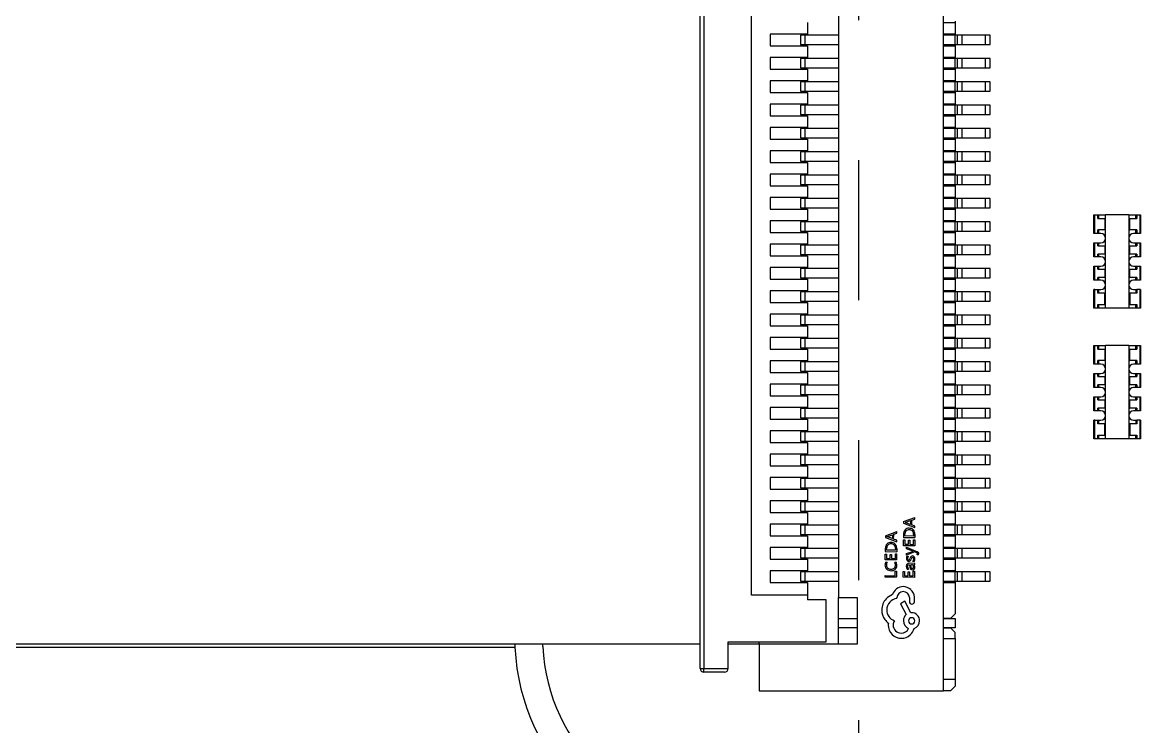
# Model space of a CAD drawing. Header units: millimetres. Extents: x -17 to 297, y -6 to 233.
# Drawn here: x 169.39 to 193.35, y 68.69 to 83.78 of the extents above; entities that cross this region are included whole.
import ezdxf

# ---------------------------------------------------------------- set-up
doc = ezdxf.new("R2010")
doc.units = ezdxf.units.MM
doc.header["$MEASUREMENT"] = 0
doc.linetypes.add('DASHED', pattern=[6, 3, -3])
doc.layers.add('图层0000', color=7, linetype='Continuous', lineweight=25)

msp = doc.modelspace()

# ---------------------------------------------------------------- linework, layer by layer
at = {"layer": '图层0000', "color": 251, "linetype": 'DASHED', "lineweight": 25, "true_color": 0x606060}
msp.add_line((187.302, 134.825), (187.302, 59.825), dxfattribs=at)
at = {"layer": '图层0000', "color": 7, "linetype": 'Continuous', "lineweight": 25}
for p, q in [((189.127, 69.455), (189.127, 98.855)), ((183.912, 69.935), (183.912, 98.375)), ((183.992, 98.375), (183.992, 69.935)), ((186.877, 96.855), (186.877, 71.455)), ((185.012, 71.505), (185.012, 96.718)), ((186.212, 83.78), (186.212, 83.53)), ((189.127, 83.78), (189.377, 83.78)), ((189.377, 83.805), (189.377, 83.78)), ((189.377, 83.78), (189.377, 83.53)), ((185.412, 83.53), (185.412, 83.28)), ((186.212, 83.53), (185.412, 83.53)), ((186.159, 83.505), (186.059, 83.505)), ((186.059, 83.505), (186.059, 83.305)), ((186.877, 83.505), (186.159, 83.505)), ((186.159, 83.305), (186.159, 83.505)), ((189.377, 83.53), (189.127, 83.53)), ((189.377, 83.505), (189.127, 83.505)), ((189.377, 83.53), (189.377, 83.505)), ((189.377, 83.305), (189.377, 83.505)), ((189.427, 83.505), (189.377, 83.505)), ((189.427, 83.305), (189.427, 83.505)), ((189.527, 83.505), (189.427, 83.505)), ((189.527, 83.305), (189.527, 83.505)), ((190.027, 83.505), (189.527, 83.505)), ((190.127, 83.505), (190.027, 83.505)), ((190.027, 83.305), (190.027, 83.505)), ((190.127, 83.305), (190.127, 83.505)), ((185.412, 83.28), (186.212, 83.28)), ((186.059, 83.305), (186.159, 83.305)), ((186.159, 83.305), (186.877, 83.305)), ((186.212, 83.28), (186.212, 83.03)), ((189.127, 83.305), (189.377, 83.305)), ((189.127, 83.28), (189.377, 83.28)), ((189.377, 83.305), (189.427, 83.305)), ((189.377, 83.305), (189.527, 83.305)), ((189.377, 83.305), (189.377, 83.28)), ((189.377, 83.28), (189.377, 83.03)), ((189.527, 83.305), (190.027, 83.305)), ((190.027, 83.305), (190.127, 83.305)), ((185.412, 83.03), (185.412, 82.78)), ((186.212, 83.03), (185.412, 83.03)), ((186.159, 83.005), (186.059, 83.005)), ((186.059, 83.005), (186.059, 82.805)), ((186.877, 83.005), (186.159, 83.005)), ((186.159, 82.805), (186.159, 83.005)), ((189.377, 83.03), (189.127, 83.03)), ((189.377, 83.005), (189.127, 83.005)), ((189.377, 83.03), (189.377, 83.005)), ((189.377, 82.805), (189.377, 83.005)), ((189.427, 83.005), (189.377, 83.005)), ((189.427, 82.805), (189.427, 83.005)), ((189.527, 83.005), (189.427, 83.005)), ((189.527, 82.805), (189.527, 83.005)), ((190.027, 83.005), (189.527, 83.005)), ((190.127, 83.005), (190.027, 83.005)), ((190.027, 82.805), (190.027, 83.005)), ((190.127, 82.805), (190.127, 83.005)), ((185.412, 82.78), (186.212, 82.78)), ((186.059, 82.805), (186.159, 82.805)), ((186.159, 82.805), (186.877, 82.805)), ((186.212, 82.78), (186.212, 82.53)), ((189.127, 82.805), (189.377, 82.805)), ((189.127, 82.78), (189.377, 82.78)), ((189.377, 82.805), (189.427, 82.805)), ((189.377, 82.805), (189.527, 82.805)), ((189.377, 82.805), (189.377, 82.78)), ((189.377, 82.78), (189.377, 82.53)), ((189.527, 82.805), (190.027, 82.805)), ((190.027, 82.805), (190.127, 82.805)), ((185.412, 82.53), (185.412, 82.28)), ((186.212, 82.53), (185.412, 82.53)), ((186.159, 82.505), (186.059, 82.505)), ((186.059, 82.505), (186.059, 82.305)), ((186.877, 82.505), (186.159, 82.505)), ((186.159, 82.305), (186.159, 82.505)), ((189.377, 82.53), (189.127, 82.53)), ((189.377, 82.505), (189.127, 82.505)), ((189.377, 82.53), (189.377, 82.505)), ((189.377, 82.305), (189.377, 82.505)), ((189.427, 82.505), (189.377, 82.505)), ((189.527, 82.505), (189.377, 82.505)), ((189.427, 82.305), (189.427, 82.505)), ((189.527, 82.305), (189.527, 82.505)), ((190.027, 82.505), (189.527, 82.505)), ((190.127, 82.505), (190.027, 82.505)), ((190.027, 82.305), (190.027, 82.505)), ((190.127, 82.305), (190.127, 82.505)), ((185.412, 82.28), (186.212, 82.28)), ((186.059, 82.305), (186.159, 82.305)), ((186.159, 82.305), (186.877, 82.305)), ((186.212, 82.28), (186.212, 82.03)), ((189.127, 82.305), (189.377, 82.305)), ((189.127, 82.28), (189.377, 82.28)), ((189.377, 82.305), (189.427, 82.305)), ((189.377, 82.305), (189.377, 82.28)), ((189.377, 82.28), (189.377, 82.03)), ((189.427, 82.305), (189.527, 82.305)), ((189.527, 82.305), (190.027, 82.305)), ((190.027, 82.305), (190.127, 82.305)), ((185.412, 82.03), (185.412, 81.78)), ((186.212, 82.03), (185.412, 82.03)), ((186.159, 82.005), (186.059, 82.005)), ((186.059, 82.005), (186.059, 81.805)), ((186.877, 82.005), (186.159, 82.005)), ((186.159, 81.805), (186.159, 82.005)), ((189.377, 82.03), (189.127, 82.03)), ((189.377, 82.005), (189.127, 82.005)), ((189.377, 82.03), (189.377, 82.005)), ((189.377, 81.805), (189.377, 82.005)), ((189.427, 82.005), (189.377, 82.005)), ((189.527, 82.005), (189.377, 82.005)), ((189.427, 81.805), (189.427, 82.005)), ((189.527, 81.805), (189.527, 82.005)), ((190.027, 82.005), (189.527, 82.005)), ((190.127, 82.005), (190.027, 82.005)), ((190.027, 81.805), (190.027, 82.005)), ((190.127, 81.805), (190.127, 82.005)), ((185.412, 81.78), (186.212, 81.78)), ((186.059, 81.805), (186.159, 81.805)), ((186.159, 81.805), (186.877, 81.805)), ((186.212, 81.78), (186.212, 81.53)), ((189.127, 81.805), (189.377, 81.805)), ((189.127, 81.78), (189.377, 81.78)), ((189.377, 81.805), (189.427, 81.805)), ((189.377, 81.805), (189.377, 81.78)), ((189.377, 81.78), (189.377, 81.53)), ((189.427, 81.805), (189.527, 81.805)), ((189.527, 81.805), (190.027, 81.805)), ((190.027, 81.805), (190.127, 81.805)), ((185.412, 81.53), (185.412, 81.28)), ((186.212, 81.53), (185.412, 81.53)), ((186.159, 81.505), (186.059, 81.505)), ((186.059, 81.505), (186.059, 81.305)), ((186.877, 81.505), (186.159, 81.505)), ((186.159, 81.305), (186.159, 81.505)), ((189.377, 81.53), (189.127, 81.53)), ((189.377, 81.505), (189.127, 81.505)), ((189.377, 81.53), (189.377, 81.505)), ((189.377, 81.305), (189.377, 81.505)), ((189.427, 81.505), (189.377, 81.505)), ((189.427, 81.305), (189.427, 81.505)), ((189.527, 81.505), (189.427, 81.505)), ((189.527, 81.305), (189.527, 81.505)), ((190.027, 81.505), (189.527, 81.505)), ((190.127, 81.505), (190.027, 81.505)), ((190.027, 81.305), (190.027, 81.505)), ((190.127, 81.305), (190.127, 81.505)), ((185.412, 81.28), (186.212, 81.28)), ((186.059, 81.305), (186.159, 81.305)), ((186.159, 81.305), (186.877, 81.305)), ((186.212, 81.28), (186.212, 81.03)), ((189.127, 81.305), (189.377, 81.305)), ((189.127, 81.28), (189.377, 81.28)), ((189.377, 81.305), (189.427, 81.305)), ((189.377, 81.305), (189.377, 81.28)), ((189.377, 81.28), (189.377, 81.03)), ((189.427, 81.305), (189.527, 81.305)), ((189.527, 81.305), (190.027, 81.305)), ((190.027, 81.305), (190.127, 81.305)), ((185.412, 81.03), (185.412, 80.78)), ((186.212, 81.03), (185.412, 81.03)), ((186.159, 81.005), (186.059, 81.005)), ((186.059, 81.005), (186.059, 80.805)), ((186.877, 81.005), (186.159, 81.005)), ((186.159, 80.805), (186.159, 81.005)), ((189.377, 81.03), (189.127, 81.03)), ((189.377, 81.005), (189.127, 81.005)), ((189.377, 81.03), (189.377, 81.005)), ((189.377, 80.805), (189.377, 81.005)), ((189.427, 81.005), (189.377, 81.005)), ((189.427, 80.805), (189.427, 81.005)), ((189.527, 81.005), (189.427, 81.005)), ((189.527, 80.805), (189.527, 81.005)), ((190.027, 81.005), (189.527, 81.005)), ((190.127, 81.005), (190.027, 81.005)), ((190.027, 80.805), (190.027, 81.005)), ((190.127, 80.805), (190.127, 81.005)), ((185.412, 80.78), (186.212, 80.78)), ((186.059, 80.805), (186.159, 80.805)), ((186.159, 80.805), (186.877, 80.805)), ((186.212, 80.78), (186.212, 80.53)), ((189.127, 80.805), (189.377, 80.805)), ((189.127, 80.78), (189.377, 80.78)), ((189.377, 80.805), (189.427, 80.805)), ((189.377, 80.805), (189.377, 80.78)), ((189.377, 80.78), (189.377, 80.53)), ((189.427, 80.805), (189.527, 80.805)), ((189.527, 80.805), (190.027, 80.805)), ((190.027, 80.805), (190.127, 80.805)), ((185.412, 80.53), (185.412, 80.28)), ((186.212, 80.53), (185.412, 80.53)), ((186.159, 80.505), (186.059, 80.505)), ((186.059, 80.505), (186.059, 80.305)), ((186.877, 80.505), (186.159, 80.505)), ((186.159, 80.305), (186.159, 80.505)), ((189.377, 80.53), (189.127, 80.53)), ((189.377, 80.505), (189.127, 80.505)), ((189.377, 80.53), (189.377, 80.505)), ((189.377, 80.305), (189.377, 80.505)), ((189.427, 80.505), (189.377, 80.505)), ((189.427, 80.305), (189.427, 80.505)), ((189.527, 80.505), (189.427, 80.505)), ((189.527, 80.305), (189.527, 80.505)), ((190.027, 80.505), (189.527, 80.505)), ((190.127, 80.505), (190.027, 80.505)), ((190.027, 80.305), (190.027, 80.505)), ((190.127, 80.305), (190.127, 80.505)), ((185.412, 80.28), (186.212, 80.28)), ((186.059, 80.305), (186.159, 80.305)), ((186.159, 80.305), (186.877, 80.305)), ((186.212, 80.28), (186.212, 80.03)), ((189.127, 80.305), (189.377, 80.305)), ((189.127, 80.28), (189.377, 80.28)), ((189.377, 80.305), (189.427, 80.305)), ((189.377, 80.305), (189.527, 80.305)), ((189.377, 80.305), (189.377, 80.28)), ((189.377, 80.28), (189.377, 80.03)), ((189.527, 80.305), (190.027, 80.305)), ((190.027, 80.305), (190.127, 80.305)), ((185.412, 80.03), (185.412, 79.78)), ((186.212, 80.03), (185.412, 80.03)), ((189.377, 80.03), (189.127, 80.03)), ((189.377, 80.03), (189.377, 80.005)), ((185.412, 79.78), (186.212, 79.78)), ((186.159, 80.005), (186.059, 80.005)), ((186.059, 80.005), (186.059, 79.805)), ((186.059, 79.805), (186.159, 79.805)), ((186.877, 80.005), (186.159, 80.005)), ((186.159, 79.805), (186.159, 80.005)), ((186.159, 79.805), (186.877, 79.805)), ((186.212, 79.78), (186.212, 79.53)), ((189.377, 80.005), (189.127, 80.005)), ((189.127, 79.805), (189.377, 79.805)), ((189.127, 79.78), (189.377, 79.78)), ((189.377, 79.805), (189.377, 80.005)), ((189.427, 80.005), (189.377, 80.005)), ((189.377, 79.805), (189.427, 79.805)), ((189.377, 79.805), (189.527, 79.805)), ((189.377, 79.805), (189.377, 79.78)), ((189.377, 79.78), (189.377, 79.53)), ((189.427, 79.805), (189.427, 80.005)), ((189.527, 80.005), (189.427, 80.005)), ((189.527, 79.805), (189.527, 80.005)), ((190.027, 80.005), (189.527, 80.005)), ((189.527, 79.805), (190.027, 79.805)), ((190.127, 80.005), (190.027, 80.005)), ((190.027, 79.805), (190.027, 80.005)), ((190.027, 79.805), (190.127, 79.805)), ((190.127, 79.805), (190.127, 80.005)), ((192.347, 79.655), (192.367, 79.655)), ((192.347, 79.255), (192.347, 79.655)), ((192.367, 79.655), (192.427, 79.655)), ((192.367, 79.255), (192.367, 79.655)), ((192.427, 79.655), (192.447, 79.655)), ((192.427, 79.575), (192.427, 79.655)), ((192.427, 79.575), (192.447, 79.575)), ((192.447, 79.655), (192.597, 79.655)), ((192.447, 79.655), (192.447, 79.575)), ((192.447, 79.575), (192.577, 79.575)), ((192.577, 79.575), (192.597, 79.575)), ((192.577, 79.575), (192.577, 79.335)), ((192.597, 77.655), (192.597, 79.655)), ((193.097, 79.655), (192.597, 79.655)), ((193.097, 79.655), (193.247, 79.655)), ((193.097, 79.655), (193.097, 77.655)), ((193.097, 79.575), (193.117, 79.575)), ((193.117, 79.575), (193.247, 79.575)), ((193.117, 79.335), (193.117, 79.575)), ((193.247, 79.655), (193.267, 79.655)), ((193.247, 79.575), (193.247, 79.655)), ((193.247, 79.575), (193.267, 79.575)), ((193.267, 79.655), (193.327, 79.655)), ((193.267, 79.655), (193.267, 79.575)), ((193.327, 79.655), (193.347, 79.655)), ((193.327, 79.655), (193.327, 79.255)), ((193.347, 79.655), (193.347, 79.255)), ((185.412, 79.53), (185.412, 79.28)), ((186.212, 79.53), (185.412, 79.53)), ((186.159, 79.505), (186.059, 79.505)), ((186.059, 79.505), (186.059, 79.305)), ((186.059, 79.305), (186.159, 79.305)), ((186.877, 79.505), (186.159, 79.505)), ((186.159, 79.305), (186.159, 79.505)), ((186.159, 79.305), (186.877, 79.305)), ((189.377, 79.53), (189.127, 79.53)), ((189.377, 79.505), (189.127, 79.505)), ((189.127, 79.305), (189.377, 79.305)), ((189.377, 79.53), (189.377, 79.505)), ((189.377, 79.305), (189.377, 79.505)), ((189.427, 79.505), (189.377, 79.505)), ((189.377, 79.305), (189.427, 79.305)), ((189.377, 79.305), (189.527, 79.305)), ((189.377, 79.305), (189.377, 79.28)), ((189.427, 79.305), (189.427, 79.505)), ((189.527, 79.505), (189.427, 79.505)), ((189.527, 79.305), (189.527, 79.505)), ((190.027, 79.505), (189.527, 79.505)), ((189.527, 79.305), (190.027, 79.305)), ((190.127, 79.505), (190.027, 79.505)), ((190.027, 79.305), (190.027, 79.505)), ((190.027, 79.305), (190.127, 79.305)), ((190.127, 79.305), (190.127, 79.505)), ((192.447, 79.335), (192.427, 79.335)), ((192.427, 79.255), (192.427, 79.335)), ((192.447, 79.255), (192.447, 79.335)), ((192.577, 79.335), (192.447, 79.335)), ((192.447, 79.335), (192.447, 79.255)), ((192.577, 79.335), (192.597, 79.335)), ((193.097, 79.335), (193.117, 79.335)), ((193.247, 79.335), (193.117, 79.335)), ((193.247, 79.335), (193.247, 79.255)), ((193.267, 79.335), (193.247, 79.335)), ((193.247, 79.255), (193.247, 79.335)), ((193.267, 79.335), (193.267, 79.255)), ((185.412, 79.28), (186.212, 79.28)), ((186.212, 79.28), (186.212, 79.03)), ((189.127, 79.28), (189.377, 79.28)), ((189.377, 79.28), (189.377, 79.03)), ((192.367, 79.255), (192.347, 79.255)), ((192.427, 79.255), (192.367, 79.255)), ((192.447, 79.255), (192.427, 79.255)), ((192.497, 79.255), (192.447, 79.255)), ((193.247, 79.255), (193.197, 79.255)), ((193.267, 79.255), (193.247, 79.255)), ((193.327, 79.255), (193.267, 79.255)), ((193.347, 79.255), (193.327, 79.255)), ((185.412, 79.03), (185.412, 78.78)), ((186.212, 79.03), (185.412, 79.03)), ((186.159, 79.005), (186.059, 79.005)), ((186.059, 79.005), (186.059, 78.805)), ((186.877, 79.005), (186.159, 79.005)), ((186.159, 78.805), (186.159, 79.005)), ((189.377, 79.03), (189.127, 79.03)), ((189.377, 79.005), (189.127, 79.005)), ((189.377, 79.03), (189.377, 79.005)), ((189.377, 78.805), (189.377, 79.005)), ((189.427, 79.005), (189.377, 79.005)), ((189.427, 78.805), (189.427, 79.005)), ((189.527, 79.005), (189.427, 79.005)), ((189.527, 78.805), (189.527, 79.005)), ((190.027, 79.005), (189.527, 79.005)), ((190.127, 79.005), (190.027, 79.005)), ((190.027, 78.805), (190.027, 79.005)), ((190.127, 78.805), (190.127, 79.005)), ((192.347, 79.055), (192.367, 79.055)), ((192.347, 78.755), (192.347, 79.055)), ((192.367, 79.055), (192.427, 79.055)), ((192.367, 78.755), (192.367, 79.055)), ((192.427, 79.055), (192.447, 79.055)), ((192.427, 78.995), (192.427, 79.055)), ((192.427, 78.995), (192.447, 78.995)), ((192.447, 78.995), (192.447, 79.055)), ((192.447, 79.055), (192.497, 79.055)), ((192.447, 79.055), (192.447, 78.995)), ((192.447, 78.995), (192.577, 78.995)), ((192.577, 78.995), (192.597, 78.995)), ((192.577, 78.995), (192.577, 78.815)), ((193.097, 78.995), (193.117, 78.995)), ((193.117, 78.995), (193.247, 78.995)), ((193.117, 78.815), (193.117, 78.995)), ((193.197, 79.055), (193.247, 79.055)), ((193.247, 79.055), (193.247, 78.995)), ((193.247, 79.055), (193.267, 79.055)), ((193.247, 78.995), (193.247, 79.055)), ((193.247, 78.995), (193.267, 78.995)), ((193.267, 79.055), (193.327, 79.055)), ((193.267, 79.055), (193.267, 78.995)), ((193.327, 79.055), (193.347, 79.055)), ((193.327, 79.055), (193.327, 78.755)), ((193.347, 79.055), (193.347, 78.755)), ((185.412, 78.78), (186.212, 78.78)), ((186.059, 78.805), (186.159, 78.805)), ((186.159, 78.805), (186.877, 78.805)), ((186.212, 78.78), (186.212, 78.53)), ((189.127, 78.805), (189.377, 78.805)), ((189.127, 78.78), (189.377, 78.78)), ((189.377, 78.805), (189.427, 78.805)), ((189.377, 78.805), (189.377, 78.78)), ((189.377, 78.78), (189.377, 78.53)), ((189.427, 78.805), (189.527, 78.805)), ((189.527, 78.805), (190.027, 78.805)), ((190.027, 78.805), (190.127, 78.805)), ((192.367, 78.755), (192.347, 78.755)), ((192.427, 78.755), (192.367, 78.755)), ((192.447, 78.815), (192.427, 78.815)), ((192.427, 78.755), (192.427, 78.815)), ((192.447, 78.755), (192.427, 78.755)), ((192.447, 78.755), (192.447, 78.815)), ((192.577, 78.815), (192.447, 78.815)), ((192.447, 78.815), (192.447, 78.755)), ((192.497, 78.755), (192.447, 78.755)), ((192.577, 78.815), (192.597, 78.815)), ((193.097, 78.815), (193.117, 78.815)), ((193.247, 78.815), (193.117, 78.815)), ((193.247, 78.755), (193.197, 78.755)), ((193.247, 78.815), (193.247, 78.755)), ((193.267, 78.815), (193.247, 78.815)), ((193.247, 78.755), (193.247, 78.815)), ((193.267, 78.755), (193.247, 78.755)), ((193.267, 78.815), (193.267, 78.755)), ((193.327, 78.755), (193.267, 78.755)), ((193.347, 78.755), (193.327, 78.755)), ((185.412, 78.53), (185.412, 78.28)), ((186.212, 78.53), (185.412, 78.53)), ((186.159, 78.505), (186.059, 78.505)), ((186.059, 78.505), (186.059, 78.305)), ((186.877, 78.505), (186.159, 78.505)), ((186.159, 78.305), (186.159, 78.505)), ((189.377, 78.53), (189.127, 78.53)), ((189.377, 78.505), (189.127, 78.505)), ((189.377, 78.53), (189.377, 78.505)), ((189.377, 78.305), (189.377, 78.505)), ((189.427, 78.505), (189.377, 78.505)), ((189.527, 78.505), (189.377, 78.505)), ((189.427, 78.305), (189.427, 78.505)), ((189.527, 78.305), (189.527, 78.505)), ((190.027, 78.505), (189.527, 78.505)), ((190.127, 78.505), (190.027, 78.505)), ((190.027, 78.305), (190.027, 78.505)), ((190.127, 78.305), (190.127, 78.505)), ((192.347, 78.555), (192.367, 78.555)), ((192.347, 78.255), (192.347, 78.555)), ((192.367, 78.555), (192.427, 78.555)), ((192.367, 78.255), (192.367, 78.555)), ((192.427, 78.555), (192.447, 78.555)), ((192.427, 78.495), (192.427, 78.555)), ((192.427, 78.495), (192.447, 78.495)), ((192.447, 78.495), (192.447, 78.555)), ((192.447, 78.555), (192.497, 78.555)), ((192.447, 78.555), (192.447, 78.495)), ((192.447, 78.495), (192.577, 78.495)), ((192.577, 78.495), (192.597, 78.495)), ((192.577, 78.495), (192.577, 78.315)), ((193.097, 78.495), (193.117, 78.495)), ((193.117, 78.495), (193.247, 78.495)), ((193.117, 78.315), (193.117, 78.495)), ((193.197, 78.555), (193.247, 78.555)), ((193.247, 78.555), (193.267, 78.555)), ((193.247, 78.495), (193.247, 78.555)), ((193.247, 78.495), (193.267, 78.495)), ((193.267, 78.555), (193.327, 78.555)), ((193.267, 78.555), (193.267, 78.495)), ((193.327, 78.555), (193.347, 78.555)), ((193.327, 78.555), (193.327, 78.255)), ((193.347, 78.555), (193.347, 78.255)), ((185.412, 78.28), (186.212, 78.28)), ((186.059, 78.305), (186.159, 78.305)), ((186.159, 78.305), (186.877, 78.305)), ((186.212, 78.28), (186.212, 78.03)), ((189.127, 78.305), (189.377, 78.305)), ((189.127, 78.28), (189.377, 78.28)), ((189.377, 78.305), (189.427, 78.305)), ((189.377, 78.305), (189.377, 78.28)), ((189.377, 78.28), (189.377, 78.03)), ((189.427, 78.305), (189.527, 78.305)), ((189.527, 78.305), (190.027, 78.305)), ((190.027, 78.305), (190.127, 78.305)), ((192.367, 78.255), (192.347, 78.255)), ((192.427, 78.255), (192.367, 78.255)), ((192.447, 78.315), (192.427, 78.315)), ((192.427, 78.255), (192.427, 78.315)), ((192.447, 78.255), (192.427, 78.255)), ((192.577, 78.315), (192.447, 78.315)), ((192.447, 78.315), (192.447, 78.255)), ((192.497, 78.255), (192.447, 78.255)), ((192.577, 78.315), (192.597, 78.315)), ((193.097, 78.315), (193.117, 78.315)), ((193.247, 78.315), (193.117, 78.315)), ((193.247, 78.255), (193.197, 78.255)), ((193.267, 78.315), (193.247, 78.315)), ((193.247, 78.255), (193.247, 78.315)), ((193.267, 78.255), (193.247, 78.255)), ((193.267, 78.315), (193.267, 78.255)), ((193.327, 78.255), (193.267, 78.255)), ((193.347, 78.255), (193.327, 78.255)), ((185.412, 78.03), (185.412, 77.78)), ((186.212, 78.03), (185.412, 78.03)), ((186.159, 78.005), (186.059, 78.005)), ((186.059, 78.005), (186.059, 77.805)), ((186.877, 78.005), (186.159, 78.005)), ((186.159, 77.805), (186.159, 78.005)), ((189.377, 78.03), (189.127, 78.03)), ((189.377, 78.005), (189.127, 78.005)), ((189.377, 78.03), (189.377, 78.005)), ((189.377, 77.805), (189.377, 78.005)), ((189.427, 78.005), (189.377, 78.005)), ((189.427, 77.805), (189.427, 78.005)), ((189.527, 78.005), (189.427, 78.005)), ((189.527, 77.805), (189.527, 78.005)), ((190.027, 78.005), (189.527, 78.005)), ((190.127, 78.005), (190.027, 78.005)), ((190.027, 77.805), (190.027, 78.005)), ((190.127, 77.805), (190.127, 78.005)), ((192.347, 77.655), (192.347, 78.055)), ((192.367, 78.055), (192.347, 78.055)), ((192.367, 78.055), (192.427, 78.055)), ((192.367, 77.655), (192.367, 78.055)), ((192.427, 78.055), (192.447, 78.055)), ((192.427, 77.975), (192.427, 78.055)), ((192.447, 77.975), (192.427, 77.975)), ((192.447, 78.055), (192.497, 78.055)), ((192.447, 78.055), (192.447, 77.975)), ((192.577, 77.975), (192.447, 77.975)), ((192.577, 77.975), (192.597, 77.975)), ((192.577, 77.735), (192.577, 77.975)), ((193.097, 77.975), (193.117, 77.975)), ((193.247, 77.975), (193.117, 77.975)), ((193.117, 77.975), (193.117, 77.735)), ((193.197, 78.055), (193.247, 78.055)), ((193.247, 78.055), (193.267, 78.055)), ((193.247, 78.055), (193.247, 77.975)), ((193.267, 77.975), (193.247, 77.975)), ((193.327, 78.055), (193.267, 78.055)), ((193.267, 78.055), (193.267, 77.975)), ((193.347, 78.055), (193.327, 78.055)), ((193.327, 78.055), (193.327, 77.655)), ((193.347, 78.055), (193.347, 77.655)), ((185.412, 77.78), (186.212, 77.78)), ((186.059, 77.805), (186.159, 77.805)), ((186.159, 77.805), (186.877, 77.805)), ((186.212, 77.78), (186.212, 77.53)), ((189.127, 77.805), (189.377, 77.805)), ((189.127, 77.78), (189.377, 77.78)), ((189.377, 77.805), (189.427, 77.805)), ((189.377, 77.805), (189.377, 77.78)), ((189.377, 77.78), (189.377, 77.53)), ((189.427, 77.805), (189.527, 77.805)), ((189.527, 77.805), (190.027, 77.805)), ((190.027, 77.805), (190.127, 77.805)), ((192.367, 77.655), (192.347, 77.655)), ((192.427, 77.655), (192.367, 77.655)), ((192.427, 77.735), (192.447, 77.735)), ((192.427, 77.655), (192.427, 77.735)), ((192.447, 77.655), (192.427, 77.655)), ((192.447, 77.735), (192.577, 77.735)), ((192.447, 77.735), (192.447, 77.655)), ((192.597, 77.655), (192.447, 77.655)), ((192.597, 77.735), (192.577, 77.735)), ((193.097, 77.655), (192.597, 77.655)), ((193.117, 77.735), (193.097, 77.735)), ((193.247, 77.655), (193.097, 77.655)), ((193.117, 77.735), (193.247, 77.735)), ((193.247, 77.735), (193.267, 77.735)), ((193.247, 77.655), (193.247, 77.735)), ((193.267, 77.655), (193.247, 77.655)), ((193.267, 77.735), (193.267, 77.655)), ((193.327, 77.655), (193.267, 77.655)), ((193.347, 77.655), (193.327, 77.655)), ((185.412, 77.53), (185.412, 77.28)), ((186.212, 77.53), (185.412, 77.53)), ((186.159, 77.505), (186.059, 77.505)), ((186.059, 77.505), (186.059, 77.305)), ((186.877, 77.505), (186.159, 77.505)), ((186.159, 77.305), (186.159, 77.505)), ((189.377, 77.53), (189.127, 77.53)), ((189.377, 77.505), (189.127, 77.505)), ((189.377, 77.53), (189.377, 77.505)), ((189.377, 77.305), (189.377, 77.505)), ((189.427, 77.505), (189.377, 77.505)), ((189.427, 77.305), (189.427, 77.505)), ((189.527, 77.505), (189.427, 77.505)), ((189.527, 77.305), (189.527, 77.505)), ((190.027, 77.505), (189.527, 77.505)), ((190.127, 77.505), (190.027, 77.505)), ((190.027, 77.305), (190.027, 77.505)), ((190.127, 77.305), (190.127, 77.505)), ((185.412, 77.28), (186.212, 77.28)), ((186.059, 77.305), (186.159, 77.305)), ((186.159, 77.305), (186.877, 77.305)), ((186.212, 77.28), (186.212, 77.03)), ((189.127, 77.305), (189.377, 77.305)), ((189.127, 77.28), (189.377, 77.28)), ((189.377, 77.305), (189.427, 77.305)), ((189.377, 77.305), (189.377, 77.28)), ((189.377, 77.28), (189.377, 77.03)), ((189.427, 77.305), (189.527, 77.305)), ((189.527, 77.305), (190.027, 77.305)), ((190.027, 77.305), (190.127, 77.305)), ((185.412, 77.03), (185.412, 76.78)), ((186.212, 77.03), (185.412, 77.03)), ((186.159, 77.005), (186.059, 77.005)), ((186.059, 77.005), (186.059, 76.805)), ((186.877, 77.005), (186.159, 77.005)), ((186.159, 76.805), (186.159, 77.005)), ((189.377, 77.03), (189.127, 77.03)), ((189.377, 77.005), (189.127, 77.005)), ((189.377, 77.03), (189.377, 77.005)), ((189.377, 76.805), (189.377, 77.005)), ((189.427, 77.005), (189.377, 77.005)), ((189.427, 76.805), (189.427, 77.005)), ((189.527, 77.005), (189.427, 77.005)), ((189.527, 76.805), (189.527, 77.005)), ((190.027, 77.005), (189.527, 77.005)), ((190.127, 77.005), (190.027, 77.005)), ((190.027, 76.805), (190.027, 77.005)), ((190.127, 76.805), (190.127, 77.005)), ((185.412, 76.78), (186.212, 76.78)), ((186.059, 76.805), (186.159, 76.805)), ((186.159, 76.805), (186.877, 76.805)), ((186.212, 76.78), (186.212, 76.53)), ((189.127, 76.805), (189.377, 76.805)), ((189.127, 76.78), (189.377, 76.78)), ((189.377, 76.805), (189.427, 76.805)), ((189.377, 76.805), (189.377, 76.78)), ((189.377, 76.78), (189.377, 76.53)), ((189.427, 76.805), (189.527, 76.805)), ((189.527, 76.805), (190.027, 76.805)), ((190.027, 76.805), (190.127, 76.805)), ((192.347, 76.855), (192.367, 76.855)), ((192.347, 76.455), (192.347, 76.855)), ((192.367, 76.855), (192.427, 76.855)), ((192.367, 76.455), (192.367, 76.855)), ((192.427, 76.855), (192.447, 76.855)), ((192.427, 76.775), (192.427, 76.855)), ((192.427, 76.775), (192.447, 76.775)), ((192.447, 76.775), (192.447, 76.855)), ((192.447, 76.855), (192.597, 76.855)), ((192.447, 76.855), (192.447, 76.775)), ((192.447, 76.775), (192.577, 76.775)), ((192.577, 76.775), (192.597, 76.775)), ((192.577, 76.775), (192.577, 76.535)), ((192.597, 74.855), (192.597, 76.855)), ((193.097, 76.855), (192.597, 76.855)), ((193.097, 76.855), (193.247, 76.855)), ((193.097, 76.855), (193.097, 74.855)), ((193.097, 76.775), (193.117, 76.775)), ((193.117, 76.775), (193.247, 76.775)), ((193.117, 76.535), (193.117, 76.775)), ((193.247, 76.855), (193.247, 76.775)), ((193.247, 76.855), (193.267, 76.855)), ((193.247, 76.775), (193.247, 76.855)), ((193.247, 76.775), (193.267, 76.775)), ((193.267, 76.855), (193.327, 76.855)), ((193.267, 76.855), (193.267, 76.775)), ((193.327, 76.855), (193.347, 76.855)), ((193.327, 76.855), (193.327, 76.455)), ((193.347, 76.855), (193.347, 76.455)), ((185.412, 76.53), (185.412, 76.28)), ((186.212, 76.53), (185.412, 76.53)), ((186.159, 76.505), (186.059, 76.505)), ((186.059, 76.505), (186.059, 76.305)), ((186.877, 76.505), (186.159, 76.505)), ((186.159, 76.305), (186.159, 76.505)), ((189.377, 76.53), (189.127, 76.53)), ((189.377, 76.505), (189.127, 76.505)), ((189.377, 76.53), (189.377, 76.505)), ((189.377, 76.305), (189.377, 76.505)), ((189.427, 76.505), (189.377, 76.505)), ((189.427, 76.305), (189.427, 76.505)), ((189.527, 76.505), (189.427, 76.505)), ((189.527, 76.305), (189.527, 76.505)), ((190.027, 76.505), (189.527, 76.505)), ((190.127, 76.505), (190.027, 76.505)), ((190.027, 76.305), (190.027, 76.505)), ((190.127, 76.305), (190.127, 76.505)), ((192.367, 76.455), (192.347, 76.455)), ((192.427, 76.455), (192.367, 76.455)), ((192.447, 76.535), (192.427, 76.535)), ((192.427, 76.455), (192.427, 76.535)), ((192.447, 76.455), (192.427, 76.455)), ((192.577, 76.535), (192.447, 76.535)), ((192.447, 76.535), (192.447, 76.455)), ((192.497, 76.455), (192.447, 76.455)), ((192.577, 76.535), (192.597, 76.535)), ((193.097, 76.535), (193.117, 76.535)), ((193.247, 76.535), (193.117, 76.535)), ((193.247, 76.455), (193.197, 76.455)), ((193.267, 76.535), (193.247, 76.535)), ((193.247, 76.455), (193.247, 76.535)), ((193.267, 76.455), (193.247, 76.455)), ((193.267, 76.535), (193.267, 76.455)), ((193.327, 76.455), (193.267, 76.455)), ((193.347, 76.455), (193.327, 76.455)), ((185.412, 76.28), (186.212, 76.28)), ((186.059, 76.305), (186.159, 76.305)), ((186.159, 76.305), (186.877, 76.305)), ((186.212, 76.28), (186.212, 76.03)), ((189.127, 76.305), (189.377, 76.305)), ((189.127, 76.28), (189.377, 76.28)), ((189.377, 76.305), (189.427, 76.305)), ((189.377, 76.305), (189.527, 76.305)), ((189.377, 76.305), (189.377, 76.28)), ((189.377, 76.28), (189.377, 76.03)), ((189.527, 76.305), (190.027, 76.305)), ((190.027, 76.305), (190.127, 76.305)), ((192.347, 76.255), (192.367, 76.255)), ((192.347, 75.955), (192.347, 76.255)), ((192.367, 76.255), (192.427, 76.255)), ((192.367, 75.955), (192.367, 76.255)), ((192.427, 76.255), (192.447, 76.255)), ((192.427, 76.195), (192.427, 76.255)), ((192.427, 76.195), (192.447, 76.195)), ((192.447, 76.255), (192.497, 76.255)), ((192.447, 76.255), (192.447, 76.195)), ((192.447, 76.195), (192.577, 76.195)), ((192.577, 76.195), (192.597, 76.195)), ((192.577, 76.195), (192.577, 76.015)), ((193.097, 76.195), (193.117, 76.195)), ((193.117, 76.195), (193.247, 76.195)), ((193.117, 76.015), (193.117, 76.195)), ((193.197, 76.255), (193.247, 76.255)), ((193.247, 76.255), (193.267, 76.255)), ((193.247, 76.195), (193.247, 76.255)), ((193.247, 76.195), (193.267, 76.195)), ((193.267, 76.255), (193.327, 76.255)), ((193.267, 76.255), (193.267, 76.195)), ((193.327, 76.255), (193.347, 76.255)), ((193.327, 76.255), (193.327, 75.955)), ((193.347, 76.255), (193.347, 75.955)), ((185.412, 76.03), (185.412, 75.78)), ((186.212, 76.03), (185.412, 76.03)), ((186.159, 76.005), (186.059, 76.005)), ((186.059, 76.005), (186.059, 75.805)), ((186.877, 76.005), (186.159, 76.005)), ((186.159, 75.805), (186.159, 76.005)), ((189.377, 76.03), (189.127, 76.03)), ((189.377, 76.005), (189.127, 76.005)), ((189.377, 76.03), (189.377, 76.005)), ((189.377, 75.805), (189.377, 76.005)), ((189.427, 76.005), (189.377, 76.005)), ((189.427, 75.805), (189.427, 76.005)), ((189.527, 76.005), (189.427, 76.005)), ((189.527, 75.805), (189.527, 76.005)), ((190.027, 76.005), (189.527, 76.005)), ((190.127, 76.005), (190.027, 76.005)), ((190.027, 75.805), (190.027, 76.005)), ((190.127, 75.805), (190.127, 76.005)), ((192.367, 75.955), (192.347, 75.955)), ((192.427, 75.955), (192.367, 75.955)), ((192.447, 76.015), (192.427, 76.015)), ((192.427, 75.955), (192.427, 76.015)), ((192.447, 75.955), (192.427, 75.955)), ((192.577, 76.015), (192.447, 76.015)), ((192.447, 76.015), (192.447, 75.955)), ((192.497, 75.955), (192.447, 75.955)), ((192.577, 76.015), (192.597, 76.015)), ((193.097, 76.015), (193.117, 76.015)), ((193.247, 76.015), (193.117, 76.015)), ((193.247, 75.955), (193.197, 75.955)), ((193.267, 76.015), (193.247, 76.015)), ((193.247, 75.955), (193.247, 76.015)), ((193.267, 75.955), (193.247, 75.955)), ((193.267, 76.015), (193.267, 75.955)), ((193.327, 75.955), (193.267, 75.955)), ((193.347, 75.955), (193.327, 75.955)), ((185.412, 75.78), (186.212, 75.78)), ((186.059, 75.805), (186.159, 75.805)), ((186.159, 75.805), (186.877, 75.805)), ((186.212, 75.78), (186.212, 75.53)), ((189.127, 75.805), (189.377, 75.805)), ((189.127, 75.78), (189.377, 75.78)), ((189.377, 75.805), (189.427, 75.805)), ((189.377, 75.805), (189.527, 75.805)), ((189.377, 75.805), (189.377, 75.78)), ((189.377, 75.78), (189.377, 75.53)), ((189.527, 75.805), (190.027, 75.805)), ((190.027, 75.805), (190.127, 75.805)), ((192.347, 75.755), (192.367, 75.755)), ((192.347, 75.455), (192.347, 75.755)), ((192.367, 75.755), (192.427, 75.755)), ((192.367, 75.455), (192.367, 75.755)), ((192.427, 75.755), (192.447, 75.755)), ((192.427, 75.695), (192.427, 75.755)), ((192.447, 75.755), (192.497, 75.755)), ((192.447, 75.755), (192.447, 75.695)), ((193.197, 75.755), (193.247, 75.755)), ((193.247, 75.755), (193.267, 75.755)), ((193.247, 75.695), (193.247, 75.755)), ((193.267, 75.755), (193.327, 75.755)), ((193.267, 75.755), (193.267, 75.695)), ((193.327, 75.755), (193.347, 75.755)), ((193.327, 75.755), (193.327, 75.455)), ((193.347, 75.755), (193.347, 75.455)), ((185.412, 75.53), (185.412, 75.28)), ((186.212, 75.53), (185.412, 75.53)), ((186.159, 75.505), (186.059, 75.505)), ((186.059, 75.505), (186.059, 75.305)), ((186.877, 75.505), (186.159, 75.505)), ((186.159, 75.305), (186.159, 75.505)), ((189.377, 75.53), (189.127, 75.53)), ((189.377, 75.505), (189.127, 75.505)), ((189.377, 75.53), (189.377, 75.505)), ((189.377, 75.305), (189.377, 75.505)), ((189.427, 75.505), (189.377, 75.505)), ((189.427, 75.305), (189.427, 75.505)), ((189.527, 75.505), (189.427, 75.505)), ((189.527, 75.305), (189.527, 75.505)), ((190.027, 75.505), (189.527, 75.505)), ((190.127, 75.505), (190.027, 75.505)), ((190.027, 75.305), (190.027, 75.505)), ((190.127, 75.305), (190.127, 75.505)), ((192.427, 75.695), (192.447, 75.695)), ((192.447, 75.515), (192.427, 75.515)), ((192.427, 75.455), (192.427, 75.515)), ((192.447, 75.695), (192.577, 75.695)), ((192.577, 75.515), (192.447, 75.515)), ((192.447, 75.515), (192.447, 75.455)), ((192.577, 75.695), (192.597, 75.695)), ((192.577, 75.695), (192.577, 75.515)), ((192.577, 75.515), (192.597, 75.515)), ((193.097, 75.695), (193.117, 75.695)), ((193.097, 75.515), (193.117, 75.515)), ((193.117, 75.695), (193.247, 75.695)), ((193.117, 75.515), (193.117, 75.695)), ((193.247, 75.515), (193.117, 75.515)), ((193.247, 75.695), (193.267, 75.695)), ((193.267, 75.515), (193.247, 75.515)), ((193.247, 75.455), (193.247, 75.515)), ((193.267, 75.515), (193.267, 75.455)), ((185.412, 75.28), (186.212, 75.28)), ((186.059, 75.305), (186.159, 75.305)), ((186.159, 75.305), (186.877, 75.305)), ((186.212, 75.28), (186.212, 75.03)), ((189.127, 75.305), (189.377, 75.305)), ((189.127, 75.28), (189.377, 75.28)), ((189.377, 75.305), (189.427, 75.305)), ((189.377, 75.305), (189.527, 75.305)), ((189.377, 75.305), (189.377, 75.28)), ((189.377, 75.28), (189.377, 75.03)), ((189.527, 75.305), (190.027, 75.305)), ((190.027, 75.305), (190.127, 75.305)), ((192.367, 75.455), (192.347, 75.455)), ((192.347, 74.855), (192.347, 75.255)), ((192.367, 75.255), (192.347, 75.255)), ((192.427, 75.455), (192.367, 75.455)), ((192.367, 75.255), (192.427, 75.255)), ((192.367, 74.855), (192.367, 75.255)), ((192.447, 75.455), (192.427, 75.455)), ((192.427, 75.255), (192.447, 75.255)), ((192.427, 75.175), (192.427, 75.255)), ((192.497, 75.455), (192.447, 75.455)), ((192.447, 75.255), (192.497, 75.255)), ((192.447, 75.255), (192.447, 75.175)), ((193.247, 75.455), (193.197, 75.455)), ((193.197, 75.255), (193.247, 75.255)), ((193.267, 75.455), (193.247, 75.455)), ((193.247, 75.255), (193.267, 75.255)), ((193.247, 75.255), (193.247, 75.175)), ((193.327, 75.455), (193.267, 75.455)), ((193.327, 75.255), (193.267, 75.255)), ((193.267, 75.255), (193.267, 75.175)), ((193.347, 75.455), (193.327, 75.455)), ((193.347, 75.255), (193.327, 75.255)), ((193.327, 75.255), (193.327, 74.855)), ((193.347, 75.255), (193.347, 74.855)), ((185.412, 75.03), (185.412, 74.78)), ((186.212, 75.03), (185.412, 75.03)), ((186.159, 75.005), (186.059, 75.005)), ((186.059, 75.005), (186.059, 74.805)), ((186.877, 75.005), (186.159, 75.005)), ((186.159, 74.805), (186.159, 75.005)), ((189.377, 75.03), (189.127, 75.03)), ((189.377, 75.005), (189.127, 75.005)), ((189.377, 75.03), (189.377, 75.005)), ((189.377, 74.805), (189.377, 75.005)), ((189.427, 75.005), (189.377, 75.005)), ((189.427, 74.805), (189.427, 75.005)), ((189.527, 75.005), (189.427, 75.005)), ((189.527, 74.805), (189.527, 75.005)), ((190.027, 75.005), (189.527, 75.005)), ((190.127, 75.005), (190.027, 75.005)), ((190.027, 74.805), (190.027, 75.005)), ((190.127, 74.805), (190.127, 75.005)), ((192.447, 75.175), (192.427, 75.175)), ((192.577, 75.175), (192.447, 75.175)), ((192.577, 75.175), (192.597, 75.175)), ((192.577, 74.935), (192.577, 75.175)), ((193.097, 75.175), (193.117, 75.175)), ((193.247, 75.175), (193.117, 75.175)), ((193.117, 75.175), (193.117, 74.935)), ((193.267, 75.175), (193.247, 75.175)), ((185.412, 74.78), (186.212, 74.78)), ((186.059, 74.805), (186.159, 74.805)), ((186.159, 74.805), (186.877, 74.805)), ((186.212, 74.78), (186.212, 74.53)), ((189.127, 74.805), (189.377, 74.805)), ((189.127, 74.78), (189.377, 74.78)), ((189.377, 74.805), (189.427, 74.805)), ((189.377, 74.805), (189.377, 74.78)), ((189.377, 74.78), (189.377, 74.53)), ((189.427, 74.805), (189.527, 74.805)), ((189.527, 74.805), (190.027, 74.805)), ((190.027, 74.805), (190.127, 74.805)), ((192.367, 74.855), (192.347, 74.855)), ((192.427, 74.855), (192.367, 74.855)), ((192.427, 74.935), (192.447, 74.935)), ((192.427, 74.855), (192.427, 74.935)), ((192.447, 74.855), (192.427, 74.855)), ((192.447, 74.935), (192.447, 74.855)), ((192.447, 74.935), (192.577, 74.935)), ((192.447, 74.935), (192.447, 74.855)), ((192.597, 74.855), (192.447, 74.855)), ((192.597, 74.935), (192.577, 74.935)), ((193.097, 74.855), (192.597, 74.855)), ((193.117, 74.935), (193.097, 74.935)), ((193.247, 74.855), (193.097, 74.855)), ((193.117, 74.935), (193.247, 74.935)), ((193.247, 74.935), (193.247, 74.855)), ((193.247, 74.935), (193.267, 74.935)), ((193.247, 74.855), (193.247, 74.935)), ((193.267, 74.855), (193.247, 74.855)), ((193.267, 74.935), (193.267, 74.855)), ((193.327, 74.855), (193.267, 74.855)), ((193.347, 74.855), (193.327, 74.855)), ((185.412, 74.53), (185.412, 74.28)), ((186.212, 74.53), (185.412, 74.53)), ((189.377, 74.53), (189.127, 74.53)), ((189.377, 74.53), (189.377, 74.505)), ((185.412, 74.28), (186.212, 74.28)), ((186.159, 74.505), (186.059, 74.505)), ((186.059, 74.505), (186.059, 74.305)), ((186.059, 74.305), (186.159, 74.305)), ((186.877, 74.505), (186.159, 74.505)), ((186.159, 74.305), (186.159, 74.505)), ((186.159, 74.305), (186.877, 74.305)), ((186.212, 74.28), (186.212, 74.03)), ((189.377, 74.505), (189.127, 74.505)), ((189.127, 74.305), (189.377, 74.305)), ((189.127, 74.28), (189.377, 74.28)), ((189.377, 74.305), (189.377, 74.505)), ((189.427, 74.505), (189.377, 74.505)), ((189.527, 74.505), (189.377, 74.505)), ((189.377, 74.305), (189.427, 74.305)), ((189.377, 74.305), (189.377, 74.28)), ((189.377, 74.28), (189.377, 74.03)), ((189.427, 74.305), (189.427, 74.505)), ((189.427, 74.305), (189.527, 74.305)), ((189.527, 74.305), (189.527, 74.505)), ((190.027, 74.505), (189.527, 74.505)), ((189.527, 74.305), (190.027, 74.305)), ((190.127, 74.505), (190.027, 74.505)), ((190.027, 74.305), (190.027, 74.505)), ((190.027, 74.305), (190.127, 74.305)), ((190.127, 74.305), (190.127, 74.505)), ((185.412, 74.03), (185.412, 73.78)), ((186.212, 74.03), (185.412, 74.03)), ((189.377, 74.03), (189.127, 74.03)), ((189.377, 74.03), (189.377, 74.005)), ((186.159, 74.005), (186.059, 74.005)), ((186.059, 74.005), (186.059, 73.805)), ((186.059, 73.805), (186.159, 73.805)), ((186.877, 74.005), (186.159, 74.005)), ((186.159, 73.805), (186.159, 74.005)), ((186.159, 73.805), (186.877, 73.805)), ((189.377, 74.005), (189.127, 74.005)), ((189.127, 73.805), (189.377, 73.805)), ((189.377, 73.805), (189.377, 74.005)), ((189.427, 74.005), (189.377, 74.005)), ((189.377, 73.805), (189.427, 73.805)), ((189.377, 73.805), (189.377, 73.78)), ((189.427, 73.805), (189.427, 74.005)), ((189.527, 74.005), (189.427, 74.005)), ((189.427, 73.805), (189.527, 73.805)), ((189.527, 73.805), (189.527, 74.005)), ((190.027, 74.005), (189.527, 74.005)), ((189.527, 73.805), (190.027, 73.805)), ((190.127, 74.005), (190.027, 74.005)), ((190.027, 73.805), (190.027, 74.005)), ((190.027, 73.805), (190.127, 73.805)), ((190.127, 73.805), (190.127, 74.005)), ((185.412, 73.78), (186.212, 73.78)), ((186.212, 73.78), (186.212, 73.53)), ((189.127, 73.78), (189.377, 73.78)), ((189.377, 73.78), (189.377, 73.53)), ((185.412, 73.53), (185.412, 73.28)), ((186.212, 73.53), (185.412, 73.53)), ((186.159, 73.505), (186.059, 73.505)), ((186.059, 73.505), (186.059, 73.305)), ((186.877, 73.505), (186.159, 73.505)), ((186.159, 73.305), (186.159, 73.505)), ((189.377, 73.53), (189.127, 73.53)), ((189.377, 73.505), (189.127, 73.505)), ((189.377, 73.53), (189.377, 73.505)), ((189.377, 73.305), (189.377, 73.505)), ((189.427, 73.505), (189.377, 73.505)), ((189.427, 73.305), (189.427, 73.505)), ((189.527, 73.505), (189.427, 73.505)), ((189.527, 73.305), (189.527, 73.505)), ((190.027, 73.505), (189.527, 73.505)), ((190.127, 73.505), (190.027, 73.505)), ((190.027, 73.305), (190.027, 73.505)), ((190.127, 73.305), (190.127, 73.505)), ((185.412, 73.28), (186.212, 73.28)), ((186.059, 73.305), (186.159, 73.305)), ((186.159, 73.305), (186.877, 73.305)), ((186.212, 73.28), (186.212, 73.03)), ((188.268, 73.082), (188.513, 73.173)), ((188.268, 73.082), (188.268, 73.048)), ((188.317, 73.068), (188.418, 73.104)), ((188.418, 73.104), (188.418, 73.022)), ((188.445, 73.012), (188.446, 73.114)), ((188.446, 73.114), (188.513, 73.138)), ((188.513, 73.138), (188.513, 73.173)), ((189.127, 73.305), (189.377, 73.305)), ((189.127, 73.28), (189.377, 73.28)), ((189.377, 73.305), (189.427, 73.305)), ((189.377, 73.305), (189.377, 73.28)), ((189.377, 73.28), (189.377, 73.03)), ((189.427, 73.305), (189.527, 73.305)), ((189.527, 73.305), (190.027, 73.305)), ((190.027, 73.305), (190.127, 73.305)), ((185.412, 73.03), (185.412, 72.78)), ((186.212, 73.03), (185.412, 73.03)), ((186.159, 73.005), (186.059, 73.005)), ((186.059, 73.005), (186.059, 72.805)), ((186.877, 73.005), (186.159, 73.005)), ((186.159, 72.805), (186.159, 73.005)), ((187.879, 72.779), (188.124, 72.87)), ((188.057, 72.811), (188.124, 72.835)), ((188.124, 72.835), (188.124, 72.87)), ((188.268, 73.048), (188.512, 72.953)), ((188.418, 73.022), (188.317, 73.059)), ((188.512, 72.988), (188.445, 73.012)), ((188.512, 72.953), (188.512, 72.988)), ((189.377, 73.03), (189.127, 73.03)), ((189.377, 73.005), (189.127, 73.005)), ((189.377, 73.03), (189.377, 73.005)), ((189.377, 72.805), (189.377, 73.005)), ((189.427, 73.005), (189.377, 73.005)), ((189.427, 72.805), (189.427, 73.005)), ((189.527, 73.005), (189.427, 73.005)), ((189.527, 72.805), (189.527, 73.005)), ((190.027, 73.005), (189.527, 73.005)), ((190.127, 73.005), (190.027, 73.005)), ((190.027, 72.805), (190.027, 73.005)), ((190.127, 72.805), (190.127, 73.005)), ((185.412, 72.78), (186.212, 72.78)), ((186.059, 72.805), (186.159, 72.805)), ((186.159, 72.805), (186.877, 72.805)), ((186.212, 72.78), (186.212, 72.53)), ((187.879, 72.779), (187.879, 72.745)), ((187.879, 72.745), (188.122, 72.65)), ((187.927, 72.765), (188.029, 72.801)), ((188.028, 72.719), (187.927, 72.756)), ((188.029, 72.801), (188.028, 72.719)), ((188.056, 72.709), (188.057, 72.811)), ((188.123, 72.685), (188.056, 72.709)), ((188.122, 72.65), (188.123, 72.685)), ((188.265, 72.565), (188.266, 72.691)), ((188.267, 72.812), (188.266, 72.743)), ((188.266, 72.743), (188.51, 72.741)), ((188.266, 72.691), (188.294, 72.691)), ((188.294, 72.691), (188.293, 72.597)), ((188.293, 72.597), (188.371, 72.596)), ((188.294, 72.774), (188.295, 72.811)), ((188.483, 72.773), (188.294, 72.774)), ((188.371, 72.596), (188.372, 72.683)), ((188.372, 72.683), (188.4, 72.683)), ((188.4, 72.683), (188.399, 72.596)), ((188.399, 72.596), (188.481, 72.595)), ((188.481, 72.595), (188.482, 72.695)), ((188.482, 72.695), (188.51, 72.695)), ((188.483, 72.808), (188.483, 72.773)), ((188.51, 72.695), (188.509, 72.564)), ((188.511, 72.808), (188.51, 72.741)), ((189.127, 72.805), (189.377, 72.805)), ((189.127, 72.78), (189.377, 72.78)), ((189.377, 72.805), (189.427, 72.805)), ((189.377, 72.805), (189.377, 72.78)), ((189.377, 72.78), (189.377, 72.53)), ((189.427, 72.805), (189.527, 72.805)), ((189.527, 72.805), (190.027, 72.805)), ((190.027, 72.805), (190.127, 72.805)), ((185.412, 72.53), (185.412, 72.28)), ((186.212, 72.53), (185.412, 72.53)), ((186.159, 72.505), (186.059, 72.505)), ((186.059, 72.505), (186.059, 72.305)), ((186.877, 72.505), (186.159, 72.505)), ((186.159, 72.305), (186.159, 72.505)), ((187.875, 72.262), (187.876, 72.388)), ((187.876, 72.388), (187.904, 72.388)), ((187.877, 72.509), (187.877, 72.44)), ((187.877, 72.44), (188.121, 72.438)), ((187.904, 72.388), (187.904, 72.294)), ((187.905, 72.471), (187.905, 72.508)), ((188.093, 72.47), (187.905, 72.471)), ((187.982, 72.293), (187.983, 72.38)), ((187.983, 72.38), (188.01, 72.38)), ((188.01, 72.38), (188.01, 72.293)), ((188.092, 72.292), (188.093, 72.392)), ((188.093, 72.505), (188.093, 72.47)), ((188.093, 72.392), (188.12, 72.392)), ((188.12, 72.392), (188.12, 72.261)), ((188.121, 72.505), (188.121, 72.438)), ((188.509, 72.564), (188.265, 72.565)), ((188.333, 72.399), (188.465, 72.443)), ((188.508, 72.432), (188.333, 72.365)), ((188.333, 72.365), (188.333, 72.399)), ((188.334, 72.5), (188.334, 72.532)), ((188.334, 72.532), (188.534, 72.451)), ((188.465, 72.452), (188.334, 72.5)), ((188.465, 72.443), (188.479, 72.447)), ((188.539, 72.418), (188.508, 72.432)), ((188.587, 72.369), (188.56, 72.369)), ((189.377, 72.53), (189.127, 72.53)), ((189.377, 72.505), (189.127, 72.505)), ((189.377, 72.53), (189.377, 72.505)), ((189.377, 72.305), (189.377, 72.505)), ((189.427, 72.505), (189.377, 72.505)), ((189.427, 72.305), (189.427, 72.505)), ((189.527, 72.505), (189.427, 72.505)), ((189.527, 72.305), (189.527, 72.505)), ((190.027, 72.505), (189.527, 72.505)), ((190.127, 72.505), (190.027, 72.505)), ((190.027, 72.305), (190.027, 72.505)), ((190.127, 72.305), (190.127, 72.505)), ((185.412, 72.28), (186.212, 72.28)), ((186.059, 72.305), (186.159, 72.305)), ((186.159, 72.305), (186.877, 72.305)), ((186.212, 72.28), (186.212, 72.03)), ((188.12, 72.261), (187.875, 72.262)), ((187.881, 72.214), (187.914, 72.213)), ((187.904, 72.294), (187.982, 72.293)), ((188.01, 72.293), (188.092, 72.292)), ((188.079, 72.212), (188.109, 72.212)), ((188.337, 72.34), (188.366, 72.34)), ((188.506, 72.188), (188.394, 72.189)), ((188.395, 72.158), (188.402, 72.107)), ((188.424, 72.117), (188.419, 72.158)), ((188.419, 72.158), (188.435, 72.158)), ((188.5, 72.23), (188.469, 72.23)), ((188.479, 72.158), (188.506, 72.158)), ((188.506, 72.158), (188.506, 72.188)), ((189.127, 72.305), (189.377, 72.305)), ((189.127, 72.28), (189.377, 72.28)), ((189.377, 72.305), (189.427, 72.305)), ((189.377, 72.305), (189.527, 72.305)), ((189.377, 72.305), (189.377, 72.28)), ((189.377, 72.28), (189.377, 72.03)), ((189.527, 72.305), (190.027, 72.305)), ((190.027, 72.305), (190.127, 72.305)), ((185.412, 72.03), (185.412, 71.78)), ((186.212, 72.03), (185.412, 72.03)), ((186.159, 72.005), (186.059, 72.005)), ((186.059, 72.005), (186.059, 71.805)), ((186.877, 72.005), (186.159, 72.005)), ((186.159, 71.805), (186.159, 72.005)), ((187.873, 71.924), (188.089, 71.922)), ((187.873, 71.892), (187.873, 71.924)), ((188.117, 71.89), (187.873, 71.892)), ((188.089, 71.922), (188.09, 72.019)), ((188.09, 72.019), (188.118, 72.019)), ((188.118, 72.019), (188.117, 71.89)), ((188.26, 71.889), (188.261, 72.015)), ((188.504, 71.888), (188.26, 71.889)), ((188.261, 72.015), (188.289, 72.015)), ((188.289, 72.015), (188.288, 71.921)), ((188.288, 71.921), (188.366, 71.92)), ((188.343, 72.066), (188.373, 72.066)), ((188.366, 71.92), (188.367, 72.007)), ((188.367, 72.007), (188.395, 72.007)), ((188.395, 72.007), (188.394, 71.92)), ((188.394, 71.92), (188.476, 71.919)), ((188.476, 71.919), (188.477, 72.019)), ((188.477, 72.019), (188.505, 72.019)), ((188.505, 72.019), (188.504, 71.888)), ((189.377, 72.03), (189.127, 72.03)), ((189.377, 72.005), (189.127, 72.005)), ((189.377, 72.03), (189.377, 72.005)), ((189.377, 71.805), (189.377, 72.005)), ((189.427, 72.005), (189.377, 72.005)), ((189.427, 71.805), (189.427, 72.005)), ((189.527, 72.005), (189.427, 72.005)), ((189.527, 71.805), (189.527, 72.005)), ((190.027, 72.005), (189.527, 72.005)), ((190.127, 72.005), (190.027, 72.005)), ((190.027, 71.805), (190.027, 72.005)), ((190.127, 71.805), (190.127, 72.005)), ((185.412, 71.78), (186.212, 71.78)), ((186.059, 71.805), (186.159, 71.805)), ((186.159, 71.805), (186.877, 71.805)), ((186.212, 71.78), (186.212, 71.505)), ((189.127, 71.805), (189.377, 71.805)), ((189.127, 71.78), (189.377, 71.78)), ((189.377, 71.805), (189.427, 71.805)), ((189.377, 71.805), (189.527, 71.805)), ((189.377, 71.805), (189.377, 71.78)), ((189.377, 71.78), (189.377, 71.105)), ((189.527, 71.805), (190.027, 71.805)), ((190.027, 71.805), (190.127, 71.805)), ((186.212, 71.505), (185.012, 71.505)), ((186.212, 71.505), (186.212, 71.405)), ((186.612, 71.405), (186.212, 71.405)), ((186.612, 70.505), (186.612, 71.405)), ((186.877, 71.455), (187.277, 71.455)), ((186.877, 71.005), (186.877, 71.455)), ((187.277, 71.455), (187.277, 70.455)), ((188.125, 71.434), (188.125, 71.448)), ((188.396, 71.456), (188.395, 71.378)), ((188.501, 71.363), (188.502, 71.466)), ((188.297, 71.375), (188.204, 71.322)), ((188.204, 71.322), (188.324, 71.089)), ((188.423, 71.131), (188.297, 71.375)), ((186.877, 71.005), (187.277, 71.005)), ((186.877, 70.805), (186.877, 71.005)), ((188.441, 71.131), (188.423, 71.131)), ((189.127, 71.005), (189.377, 71.005)), ((189.277, 71.005), (189.127, 71.005)), ((189.277, 71.005), (189.377, 71.105)), ((189.377, 71.005), (189.377, 70.805)), ((187.277, 70.805), (186.877, 70.805)), ((186.877, 70.455), (186.877, 70.805)), ((189.377, 70.805), (189.127, 70.805)), ((189.127, 70.805), (189.277, 70.805)), ((189.377, 70.705), (189.277, 70.805)), ((189.377, 70.58), (189.377, 70.705)), ((183.912, 70.455), (90.827, 70.455)), ((180.54, 70.409), (180.539, 70.455)), ((184.512, 69.935), (184.512, 70.505)), ((184.512, 70.505), (186.612, 70.505)), ((185.177, 70.455), (184.512, 70.455)), ((185.177, 70.455), (185.177, 70.505)), ((187.277, 70.455), (185.177, 70.455)), ((185.177, 70.455), (185.177, 69.455)), ((189.127, 70.58), (189.377, 70.58)), ((189.377, 70.58), (189.377, 69.705)), ((92.202, 70.39), (179.942, 70.39)), ((183.912, 69.935), (183.992, 69.935)), ((183.992, 69.935), (184.512, 69.935)), ((183.992, 69.855), (183.992, 69.935)), ((184.432, 69.855), (183.992, 69.855)), ((189.127, 69.705), (189.377, 69.705)), ((189.277, 69.455), (189.377, 69.555)), ((189.377, 69.705), (189.377, 69.555)), ((185.177, 69.455), (189.127, 69.455)), ((189.277, 69.455), (189.127, 69.455))]:
    msp.add_line(p, q, dxfattribs=at)
for centre, radius, start, end in [((192.497, 79.155), 0.1, 0, 90), ((192.497, 79.155), 0.1, 270, 0), ((193.197, 79.155), 0.1, 90, 180), ((193.197, 79.155), 0.1, 180, 270), ((192.497, 78.655), 0.1, 0, 90), ((192.497, 78.655), 0.1, 270, 0), ((193.197, 78.655), 0.1, 90, 180), ((193.197, 78.655), 0.1, 180, 270), ((192.497, 78.155), 0.1, 0, 90), ((192.497, 78.155), 0.1, 270, 0), ((193.197, 78.155), 0.1, 90, 180), ((193.197, 78.155), 0.1, 180, 270), ((192.497, 76.355), 0.1, 0, 90), ((193.197, 76.355), 0.1, 90, 180), ((192.497, 76.355), 0.1, 270, 0), ((193.197, 76.355), 0.1, 180, 270), ((192.497, 75.855), 0.1, 0, 90), ((193.197, 75.855), 0.1, 90, 180), ((192.497, 75.855), 0.1, 270, 0), ((193.197, 75.855), 0.1, 180, 270), ((192.497, 75.355), 0.1, 0, 90), ((192.497, 75.355), 0.1, 270, 0), ((193.197, 75.355), 0.1, 90, 180), ((193.197, 75.355), 0.1, 180, 270), ((188.402, 72.816), 0.135, 139.0846, 181.4984), ((188.399, 72.815), 0.105, 140.835, 182.2453), ((188.284, 73.18), 0.117, 277.8441, 286.4451), ((188.286, 72.97), 0.0945, 71.1186, 81.7742), ((188.381, 72.83), 0.11, 87.3723, 137.873), ((188.38, 72.821), 0.0864, 85.5811, 136.1473), ((188.39, 72.821), 0.119, 43.2407, 91.8838), ((188.392, 72.813), 0.0948, 45.917, 92.9326), ((188.383, 72.815), 0.0999, 356.3008, 41.5499), ((188.377, 72.814), 0.134, 357.3869, 41.4756), ((188.012, 72.513), 0.135, 139.0846, 181.4984), ((187.894, 72.877), 0.117, 277.8441, 286.4451), ((187.897, 72.667), 0.0945, 71.1186, 81.7742), ((187.992, 72.527), 0.11, 87.3723, 137.873), ((187.991, 72.518), 0.0864, 85.5811, 136.1473), ((188.001, 72.519), 0.119, 43.2407, 91.8838), ((188.003, 72.51), 0.0948, 45.917, 92.9326), ((187.987, 72.511), 0.134, 357.3869, 41.4756), ((188.01, 72.512), 0.105, 140.835, 182.2453), ((187.994, 72.512), 0.0999, 356.3008, 41.5499), ((188.511, 72.592), 0.148, 251.8995, 257.5513), ((188.53, 72.385), 0.034, 1.8782, 73.563), ((188.517, 72.387), 0.0468, 337.3169, 359.092), ((188.52, 72.388), 0.0696, 344.1777, 0.5811), ((188.017, 72.159), 0.146, 158.2192, 181.3826), ((187.991, 72.151), 0.121, 177.9055, 224.9671), ((188.015, 72.156), 0.116, 150.6983, 180.2411), ((187.987, 72.152), 0.088, 177.6604, 225.8322), ((188.012, 72.147), 0.0824, 313.0104, 1.5945), ((187.976, 72.153), 0.119, 358.2981, 29.9739), ((188.013, 72.14), 0.11, 313.7888, 2.0605), ((187.979, 72.15), 0.144, 357.6258, 25.3388), ((188.438, 72.123), 0.111, 178.4187, 211.0166), ((188.436, 72.3), 0.107, 157.7006, 180.2683), ((188.411, 72.296), 0.082, 177.7609, 213.4344), ((188.379, 72.275), 0.044, 213.2573, 270.3653), ((188.441, 72.123), 0.089, 179.839, 219.856), ((188.434, 72.296), 0.0805, 147.0885, 180.336), ((188.394, 72.294), 0.041, 176.961, 212.3845), ((188.377, 72.282), 0.0199, 211.834, 269.9259), ((188.378, 72.283), 0.0205, 266.6315, 317.2938), ((188.381, 72.275), 0.0444, 268.0424, 306.0595), ((188.3, 72.335), 0.114, 324.4301, 341.2426), ((188.343, 72.305), 0.0916, 314.1125, 342.0084), ((188.505, 72.268), 0.102, 136.8677, 162.7127), ((188.478, 72.12), 0.0543, 182.6932, 216.3826), ((188.548, 72.238), 0.124, 145.3335, 161.8911), ((188.458, 72.305), 0.0423, 87.9431, 130.3317), ((188.437, 72.108), 0.0503, 47.2474, 91.4902), ((188.462, 72.296), 0.0208, 88.7018, 141.1778), ((188.461, 72.304), 0.0438, 33.0423, 91.0588), ((188.401, 72.281), 0.0846, 322.8163, 359.3306), ((188.441, 72.113), 0.0433, 358.1449, 47.4395), ((188.451, 72.105), 0.0587, 358.0379, 61.529), ((188.425, 72.281), 0.0864, 357.1046, 32.5929), ((188.406, 72.276), 0.105, 334.0177, 0.753), ((187.996, 72.16), 0.13, 226.3334, 272.0726), ((187.995, 72.166), 0.103, 228.2623, 272.397), ((188.005, 72.162), 0.0989, 266.7166, 310.4459), ((188.007, 72.154), 0.124, 266.9956, 311.2836), ((188.455, 72.109), 0.0297, 226.0667, 272.7909), ((188.457, 72.106), 0.026, 267.8551, 318.4065), ((188.461, 72.096), 0.048, 266.979, 316.2096), ((188.451, 72.11), 0.0339, 319.6865, 2.2636), ((188.452, 72.101), 0.0578, 319.1742, 2.3998), ((188.266, 71.444), 0.245, 91.1596, 162.1862), ((188.259, 71.447), 0.243, 46.9581, 89.67), ((188.163, 71.186), 0.361, 138.1677, 179.1705), ((188.154, 71.189), 0.352, 110.3102, 137.5858), ((188.152, 71.19), 0.245, 96.2696, 179.3971), ((188.261, 71.447), 0.135, 89.632, 179.5552), ((188.262, 71.447), 0.135, 3.7892, 89.9793), ((188.26, 71.446), 0.242, 4.5933, 47.2193), ((188.158, 71.189), 0.356, 179.6798, 215.5158), ((188.151, 71.19), 0.244, 179.3595, 251.0647), ((188.448, 71.367), 0.054, 179.8133, 269.374), ((188.447, 71.368), 0.0545, 270.1787, 355.1904), ((188.156, 71.19), 0.354, 215.8172, 233.3701), ((188.227, 70.864), 0.182, 148.6077, 178.9746), ((188.435, 70.959), 0.171, 130.4656, 179.949), ((188.439, 70.959), 0.175, 179.9738, 249.3611), ((188.441, 70.956), 0.0677, 359.6042, 179.5831), ((188.441, 70.956), 0.0677, 179.5969, 359.5904), ((188.439, 70.957), 0.174, 359.7122, 89.475), ((188.44, 70.957), 0.173, 288.014, 359.9839), ((188.245, 70.857), 0.305, 170.8569, 178.3909), ((188.222, 70.864), 0.281, 179.6457, 224.8521), ((188.219, 70.866), 0.174, 179.7122, 269.475), ((188.217, 70.868), 0.176, 269.9824, 335.4276), ((188.222, 70.863), 0.281, 311.8859, 345.3739), ((184.537, 70.605), 4.6, 181.8687, 182.6789), ((188.221, 70.862), 0.28, 224.6948, 269.6816), ((188.221, 70.866), 0.283, 269.7133, 311.6195), ((184.537, 70.605), 4.6, 182.6789, 270), ((184.533, 70.603), 3.998, 182.7875, 270.0613), ((183.992, 69.935), 0.08, 180, 270), ((183.992, 69.935), 0.08, 180, 270), ((184.432, 69.935), 0.08, 270, 0)]:
    msp.add_arc(centre, radius, start, end, dxfattribs=at)
for points in [[(188.534, 72.451), (188.571, 72.436), (188.59, 72.416), (188.59, 72.389)], [(188.394, 72.189), (188.35, 72.189), (188.328, 72.169), (188.327, 72.127)], [(188.352, 72.123), (188.352, 72.147), (188.367, 72.159), (188.395, 72.158)], [(188.486, 72.28), (188.486, 72.304), (188.478, 72.316), (188.463, 72.316)], [(188.402, 72.107), (188.407, 72.068), (188.426, 72.049), (188.459, 72.049)], [(188.395, 71.378), (188.395, 71.375), (188.394, 71.371), (188.394, 71.368)]]:
    msp.add_open_spline(points, degree=3, dxfattribs=at)

doc.saveas('drawing.dxf')
